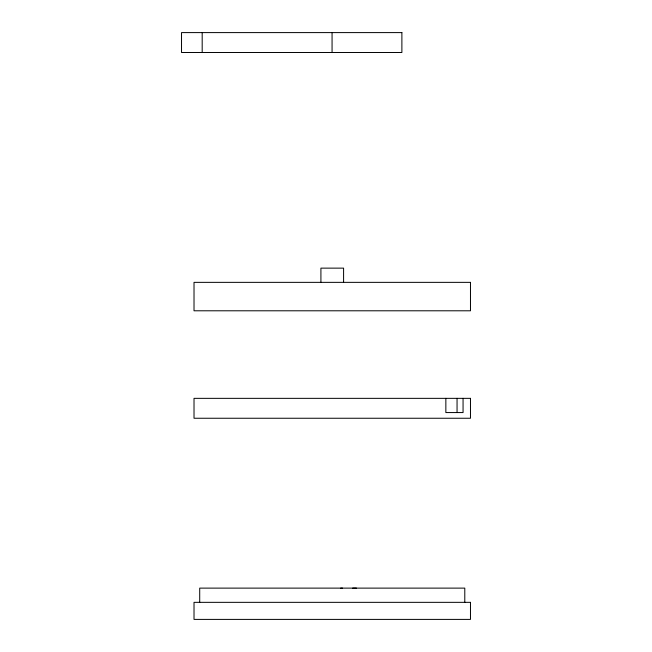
<?xml version="1.0" encoding="UTF-8"?>
<svg xmlns="http://www.w3.org/2000/svg" width="652" height="652" viewBox="0 0 652 652"><rect width="100%" height="100%" fill="white"/><g stroke="black" fill="none" stroke-linecap="round" stroke-linejoin="round"><path stroke-width="0.98" d="M340.703 588.137L342.504 588.137M352.675 588.137L356.399 588.12M464.786 602.342L464.786 588.12L199.708 588.12L199.708 602.342M463.059 398.348L463.059 412.561L445.854 412.561L445.854 398.348M457.052 398.348L457.052 412.561M343.588 282.234L343.588 268.135L320.914 268.135L320.914 282.234M332.064 32.6L332.064 52.502M202.185 32.6L202.185 52.502M401.885 32.6L181.525 32.6L181.525 52.502L401.885 52.502L401.885 32.6M470.475 282.357L194.019 282.357L194.019 310.792L470.475 310.792L470.475 282.357M470.475 398.348L194.019 398.348L194.019 418.25L470.475 418.25L470.475 398.348M470.475 602.342L194.019 602.342L194.019 619.4L470.475 619.4L470.475 602.342"/></g></svg>
